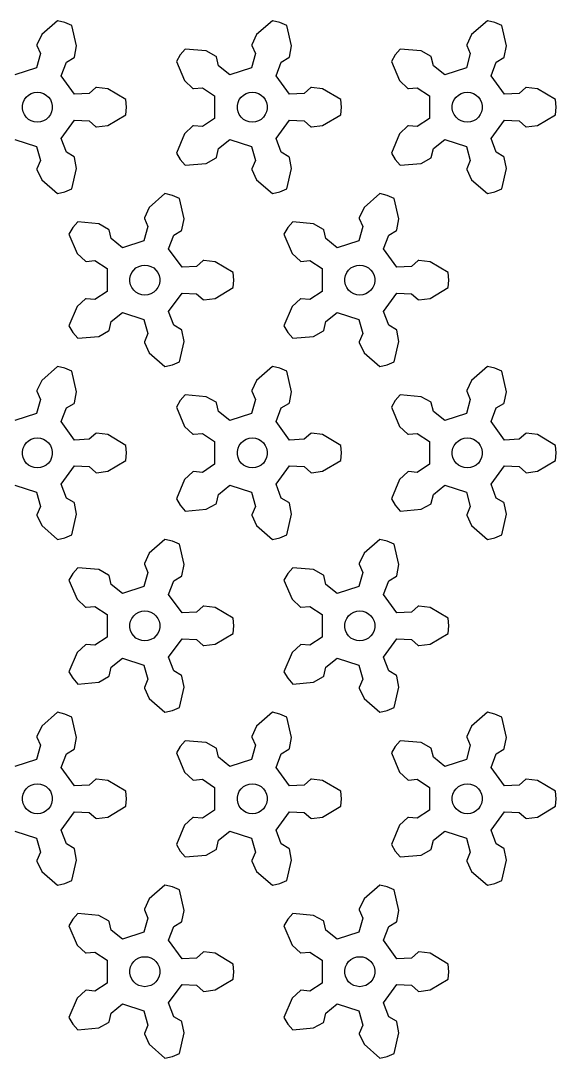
# Model space of a CAD drawing. Extents: x 0 to 210, y 0 to 225.
# Drawn here: x 156.5 to 210.1, y 121.1 to 224.8 of the extents above; entities that cross this region are included whole.
import ezdxf

# ---------------------------------------------------------------- set-up
doc = ezdxf.new("R2010")
doc.units = 0

msp = doc.modelspace()

# ---------------------------------------------------------------- linework, layer by layer
for p, q in [((160.2, 224.78), (158.62, 223.4)), ((160.94, 224.61), (160.2, 224.78)), ((161.64, 224.32), (160.94, 224.61)), ((162.11, 222.27), (161.64, 224.32)), ((181.72, 224.78), (180.13, 223.4)), ((182.46, 224.61), (181.72, 224.78)), ((183.16, 224.32), (182.46, 224.61)), ((183.62, 222.27), (183.16, 224.32)), ((203.23, 224.78), (201.65, 223.4)), ((203.97, 224.61), (203.23, 224.78)), ((204.67, 224.32), (203.97, 224.61)), ((205.14, 222.27), (204.67, 224.32)), ((158.62, 223.4), (158.14, 222.37)), ((180.13, 223.4), (179.66, 222.37)), ((201.65, 223.4), (201.17, 222.37)), ((158.14, 222.37), (158.14, 222.31)), ((158.14, 222.31), (158.5, 221.49)), ((161.89, 221.15), (162.11, 222.27)), ((172.99, 221.95), (172.49, 221.38)), ((175.09, 221.76), (172.99, 221.95)), ((179.66, 222.37), (179.66, 222.31)), ((179.66, 222.31), (180.01, 221.49)), ((183.41, 221.15), (183.62, 222.27)), ((194.5, 221.95), (194.01, 221.38)), ((196.6, 221.76), (194.5, 221.95)), ((201.17, 222.37), (201.17, 222.31)), ((201.17, 222.31), (201.52, 221.49)), ((204.92, 221.15), (205.14, 222.27)), ((158.5, 221.49), (158.11, 220.07)), ((161.09, 220.64), (161.86, 221.1)), ((161.86, 221.1), (161.89, 221.15)), ((172.49, 221.38), (172.1, 220.72)), ((176.08, 221.21), (175.09, 221.76)), ((176.11, 221.16), (176.08, 221.21)), ((176.31, 220.28), (176.11, 221.16)), ((180.01, 221.49), (179.62, 220.07)), ((182.6, 220.64), (183.37, 221.1)), ((183.37, 221.1), (183.41, 221.15)), ((194.01, 221.38), (193.62, 220.72)), ((197.59, 221.21), (196.6, 221.76)), ((197.62, 221.16), (197.59, 221.21)), ((197.83, 220.28), (197.62, 221.16)), ((201.52, 221.49), (201.13, 220.07)), ((204.11, 220.64), (204.88, 221.1)), ((204.88, 221.1), (204.92, 221.15)), ((158.11, 220.07), (155.94, 219.37)), ((160.57, 219.27), (161.09, 220.64)), ((172.1, 220.72), (172.93, 218.79)), ((177.45, 219.37), (176.31, 220.28)), ((179.62, 220.07), (177.45, 219.37)), ((182.08, 219.27), (182.6, 220.64)), ((193.62, 220.72), (194.44, 218.79)), ((198.97, 219.37), (197.83, 220.28)), ((201.13, 220.07), (198.97, 219.37)), ((203.6, 219.27), (204.11, 220.64)), ((161.91, 217.43), (160.57, 219.27)), ((172.93, 218.79), (173.76, 218.02)), ((183.42, 217.43), (182.08, 219.27)), ((194.44, 218.79), (195.27, 218.02)), ((204.93, 217.43), (203.6, 219.27)), ((164.05, 218.09), (163.37, 217.5)), ((164.11, 218.11), (164.05, 218.09)), ((165.23, 217.97), (164.11, 218.11)), ((167.03, 216.89), (165.23, 217.97)), ((173.76, 218.02), (173.82, 218)), ((173.82, 218), (174.71, 218.08)), ((174.71, 218.08), (175.93, 217.28)), ((185.56, 218.09), (184.88, 217.5)), ((185.62, 218.11), (185.56, 218.09)), ((186.74, 217.97), (185.62, 218.11)), ((188.55, 216.89), (186.74, 217.97)), ((195.27, 218.02), (195.33, 218)), ((195.33, 218), (196.22, 218.08)), ((196.22, 218.08), (197.45, 217.28)), ((207.07, 218.09), (206.4, 217.5)), ((207.13, 218.11), (207.07, 218.09)), ((208.26, 217.97), (207.13, 218.11)), ((210.06, 216.89), (208.26, 217.97)), ((156.76, 216.6), (156.89, 216.89)), ((156.89, 216.89), (157.08, 217.14)), ((157.08, 217.14), (157.31, 217.35)), ((157.31, 217.35), (157.58, 217.51)), ((157.58, 217.51), (157.88, 217.6)), ((157.88, 217.6), (158.19, 217.64)), ((158.19, 217.64), (158.5, 217.6)), ((158.5, 217.6), (158.8, 217.51)), ((158.8, 217.51), (159.07, 217.35)), ((159.07, 217.35), (159.3, 217.14)), ((159.3, 217.14), (159.49, 216.89)), ((159.49, 216.89), (159.62, 216.6)), ((163.37, 217.5), (161.91, 217.43)), ((167.1, 216.14), (167.03, 216.89)), ((175.93, 217.28), (175.93, 215)), ((178.28, 216.6), (178.4, 216.89)), ((178.4, 216.89), (178.59, 217.14)), ((178.59, 217.14), (178.82, 217.35)), ((178.82, 217.35), (179.09, 217.51)), ((179.09, 217.51), (179.39, 217.6)), ((179.39, 217.6), (179.7, 217.64)), ((179.7, 217.64), (180.01, 217.6)), ((180.01, 217.6), (180.31, 217.51)), ((180.31, 217.51), (180.58, 217.35)), ((180.58, 217.35), (180.82, 217.14)), ((180.82, 217.14), (181, 216.89)), ((181, 216.89), (181.13, 216.6)), ((184.88, 217.5), (183.42, 217.43)), ((188.62, 216.14), (188.55, 216.89)), ((197.45, 217.28), (197.45, 215)), ((199.79, 216.6), (199.92, 216.89)), ((199.92, 216.89), (200.1, 217.14)), ((200.1, 217.14), (200.33, 217.35)), ((200.33, 217.35), (200.61, 217.51)), ((200.61, 217.51), (200.9, 217.6)), ((200.9, 217.6), (201.22, 217.64)), ((201.22, 217.64), (201.53, 217.6)), ((201.53, 217.6), (201.83, 217.51)), ((201.83, 217.51), (202.1, 217.35)), ((202.1, 217.35), (202.33, 217.14)), ((202.33, 217.14), (202.51, 216.89)), ((202.51, 216.89), (202.64, 216.6)), ((206.4, 217.5), (204.93, 217.43)), ((210.13, 216.14), (210.06, 216.89)), ((156.7, 216.29), (156.76, 216.6)), ((156.7, 215.98), (156.7, 216.29)), ((156.76, 215.67), (156.7, 215.98)), ((156.89, 215.39), (156.76, 215.67)), ((159.62, 215.67), (159.49, 215.39)), ((159.62, 216.6), (159.68, 216.29)), ((159.68, 215.98), (159.62, 215.67)), ((159.68, 216.29), (159.68, 215.98)), ((167.03, 215.38), (167.1, 216.14)), ((178.21, 216.29), (178.28, 216.6)), ((178.21, 215.98), (178.21, 216.29)), ((178.28, 215.67), (178.21, 215.98)), ((178.4, 215.39), (178.28, 215.67)), ((181.13, 215.67), (181, 215.39)), ((181.13, 216.6), (181.19, 216.29)), ((181.19, 215.98), (181.13, 215.67)), ((181.19, 216.29), (181.19, 215.98)), ((188.55, 215.38), (188.62, 216.14)), ((199.72, 216.29), (199.79, 216.6)), ((199.72, 215.98), (199.72, 216.29)), ((199.79, 215.67), (199.72, 215.98)), ((199.92, 215.39), (199.79, 215.67)), ((202.64, 215.67), (202.51, 215.39)), ((202.64, 216.6), (202.71, 216.29)), ((202.71, 215.98), (202.64, 215.67)), ((202.71, 216.29), (202.71, 215.98)), ((210.06, 215.38), (210.13, 216.14)), ((157.08, 215.13), (156.89, 215.39)), ((157.31, 214.92), (157.08, 215.13)), ((157.58, 214.77), (157.31, 214.92)), ((157.88, 214.67), (157.58, 214.77)), ((158.19, 214.64), (157.88, 214.67)), ((158.5, 214.67), (158.19, 214.64)), ((158.8, 214.77), (158.5, 214.67)), ((159.07, 214.92), (158.8, 214.77)), ((159.3, 215.13), (159.07, 214.92)), ((159.49, 215.39), (159.3, 215.13)), ((160.57, 213), (161.91, 214.84)), ((161.91, 214.84), (163.37, 214.78)), ((163.37, 214.78), (164.05, 214.18)), ((165.23, 214.3), (167.03, 215.38)), ((175.93, 215), (174.71, 214.19)), ((178.59, 215.13), (178.4, 215.39)), ((178.82, 214.92), (178.59, 215.13)), ((179.09, 214.77), (178.82, 214.92)), ((179.39, 214.67), (179.09, 214.77)), ((179.7, 214.64), (179.39, 214.67)), ((180.01, 214.67), (179.7, 214.64)), ((180.31, 214.77), (180.01, 214.67)), ((180.58, 214.92), (180.31, 214.77)), ((180.82, 215.13), (180.58, 214.92)), ((181, 215.39), (180.82, 215.13)), ((182.08, 213), (183.42, 214.84)), ((183.42, 214.84), (184.88, 214.78)), ((184.88, 214.78), (185.56, 214.18)), ((186.74, 214.3), (188.55, 215.38)), ((197.45, 215), (196.22, 214.19)), ((200.1, 215.13), (199.92, 215.39)), ((200.33, 214.92), (200.1, 215.13)), ((200.61, 214.77), (200.33, 214.92)), ((200.9, 214.67), (200.61, 214.77)), ((201.22, 214.64), (200.9, 214.67)), ((201.53, 214.67), (201.22, 214.64)), ((201.83, 214.77), (201.53, 214.67)), ((202.1, 214.92), (201.83, 214.77)), ((202.33, 215.13), (202.1, 214.92)), ((202.51, 215.39), (202.33, 215.13)), ((203.6, 213), (204.93, 214.84)), ((204.93, 214.84), (206.4, 214.78)), ((206.4, 214.78), (207.07, 214.18)), ((208.26, 214.3), (210.06, 215.38)), ((164.05, 214.18), (164.11, 214.17)), ((164.11, 214.17), (165.23, 214.3)), ((173.76, 214.26), (172.93, 213.48)), ((173.82, 214.27), (173.76, 214.26)), ((174.71, 214.19), (173.82, 214.27)), ((185.56, 214.18), (185.62, 214.17)), ((185.62, 214.17), (186.74, 214.3)), ((195.27, 214.26), (194.44, 213.48)), ((195.33, 214.27), (195.27, 214.26)), ((196.22, 214.19), (195.33, 214.27)), ((207.07, 214.18), (207.13, 214.17)), ((207.13, 214.17), (208.26, 214.3)), ((155.94, 212.9), (158.11, 212.2)), ((161.09, 211.63), (160.57, 213)), ((172.93, 213.48), (172.1, 211.55)), ((176.31, 211.99), (177.45, 212.9)), ((177.45, 212.9), (179.62, 212.2)), ((182.6, 211.63), (182.08, 213)), ((194.44, 213.48), (193.62, 211.55)), ((197.83, 211.99), (198.97, 212.9)), ((198.97, 212.9), (201.13, 212.2)), ((204.11, 211.63), (203.6, 213)), ((158.11, 212.2), (158.5, 210.79)), ((161.86, 211.17), (161.09, 211.63)), ((172.1, 211.55), (172.49, 210.9)), ((176.11, 211.11), (176.31, 211.99)), ((179.62, 212.2), (180.01, 210.79)), ((183.37, 211.17), (182.6, 211.63)), ((193.62, 211.55), (194.01, 210.9)), ((197.62, 211.11), (197.83, 211.99)), ((201.13, 212.2), (201.52, 210.79)), ((204.88, 211.17), (204.11, 211.63)), ((158.5, 210.79), (158.14, 209.96)), ((161.89, 211.12), (161.86, 211.17)), ((162.11, 210.01), (161.89, 211.12)), ((172.49, 210.9), (172.99, 210.33)), ((172.99, 210.33), (175.09, 210.51)), ((175.09, 210.51), (176.08, 211.07)), ((176.08, 211.07), (176.11, 211.11)), ((180.01, 210.79), (179.66, 209.96)), ((183.41, 211.12), (183.37, 211.17)), ((183.62, 210.01), (183.41, 211.12)), ((194.01, 210.9), (194.5, 210.33)), ((194.5, 210.33), (196.6, 210.51)), ((196.6, 210.51), (197.59, 211.07)), ((197.59, 211.07), (197.62, 211.11)), ((201.52, 210.79), (201.17, 209.96)), ((204.92, 211.12), (204.88, 211.17)), ((205.14, 210.01), (204.92, 211.12)), ((158.14, 209.96), (158.14, 209.9)), ((158.14, 209.9), (158.62, 208.87)), ((161.64, 207.96), (162.11, 210.01)), ((179.66, 209.96), (179.66, 209.9)), ((179.66, 209.9), (180.13, 208.87)), ((183.16, 207.96), (183.62, 210.01)), ((201.17, 209.96), (201.17, 209.9)), ((201.17, 209.9), (201.65, 208.87)), ((204.67, 207.96), (205.14, 210.01)), ((158.62, 208.87), (160.2, 207.49)), ((180.13, 208.87), (181.72, 207.49)), ((201.65, 208.87), (203.23, 207.49)), ((160.2, 207.49), (160.94, 207.66)), ((160.94, 207.66), (161.64, 207.96)), ((170.96, 207.49), (169.38, 206.11)), ((171.7, 207.32), (170.96, 207.49)), ((172.4, 207.02), (171.7, 207.32)), ((181.72, 207.49), (182.46, 207.66)), ((182.46, 207.66), (183.16, 207.96)), ((192.47, 207.49), (190.89, 206.11)), ((193.21, 207.32), (192.47, 207.49)), ((193.91, 207.02), (193.21, 207.32)), ((203.23, 207.49), (203.97, 207.66)), ((203.97, 207.66), (204.67, 207.96)), ((172.87, 204.98), (172.4, 207.02)), ((194.38, 204.98), (193.91, 207.02)), ((169.38, 206.11), (168.9, 205.08)), ((190.89, 206.11), (190.41, 205.08)), ((162.24, 204.66), (161.74, 204.09)), ((164.33, 204.47), (162.24, 204.66)), ((165.32, 203.92), (164.33, 204.47)), ((168.9, 205.08), (168.9, 205.02)), ((168.9, 205.02), (169.25, 204.19)), ((172.65, 203.86), (172.87, 204.98)), ((183.75, 204.66), (183.25, 204.09)), ((185.84, 204.47), (183.75, 204.66)), ((186.83, 203.92), (185.84, 204.47)), ((190.41, 205.08), (190.41, 205.02)), ((190.41, 205.02), (190.76, 204.19)), ((194.16, 203.86), (194.38, 204.98)), ((161.74, 204.09), (161.35, 203.43)), ((161.35, 203.43), (162.17, 201.5)), ((165.36, 203.87), (165.32, 203.92)), ((165.56, 202.99), (165.36, 203.87)), ((169.25, 204.19), (168.86, 202.78)), ((171.33, 201.98), (171.84, 203.35)), ((171.84, 203.35), (172.61, 203.81)), ((172.61, 203.81), (172.65, 203.86)), ((183.25, 204.09), (182.86, 203.43)), ((182.86, 203.43), (183.68, 201.5)), ((186.87, 203.87), (186.83, 203.92)), ((187.07, 202.99), (186.87, 203.87)), ((190.76, 204.19), (190.38, 202.78)), ((192.84, 201.98), (193.36, 203.35)), ((193.36, 203.35), (194.13, 203.81)), ((194.13, 203.81), (194.16, 203.86)), ((166.7, 202.08), (165.56, 202.99)), ((168.86, 202.78), (166.7, 202.08)), ((188.21, 202.08), (187.07, 202.99)), ((190.38, 202.78), (188.21, 202.08)), ((162.17, 201.5), (163, 200.73)), ((172.67, 200.14), (171.33, 201.98)), ((183.68, 201.5), (184.51, 200.73)), ((194.18, 200.14), (192.84, 201.98)), ((163, 200.73), (163.06, 200.71)), ((163.06, 200.71), (163.95, 200.79)), ((163.95, 200.79), (165.18, 199.99)), ((168.06, 200.06), (168.34, 200.22)), ((168.34, 200.22), (168.63, 200.31)), ((168.63, 200.31), (168.95, 200.35)), ((168.95, 200.35), (169.26, 200.31)), ((169.26, 200.31), (169.56, 200.22)), ((169.56, 200.22), (169.83, 200.06)), ((174.13, 200.21), (172.67, 200.14)), ((174.8, 200.8), (174.13, 200.21)), ((174.86, 200.82), (174.8, 200.8)), ((175.99, 200.68), (174.86, 200.82)), ((177.79, 199.6), (175.99, 200.68)), ((184.51, 200.73), (184.57, 200.71)), ((184.57, 200.71), (185.47, 200.79)), ((185.47, 200.79), (186.69, 199.99)), ((189.58, 200.06), (189.85, 200.22)), ((189.85, 200.22), (190.15, 200.31)), ((190.15, 200.31), (190.46, 200.35)), ((190.46, 200.35), (190.77, 200.31)), ((190.77, 200.31), (191.07, 200.22)), ((191.07, 200.22), (191.34, 200.06)), ((195.64, 200.21), (194.18, 200.14)), ((196.32, 200.8), (195.64, 200.21)), ((196.37, 200.82), (196.32, 200.8)), ((197.5, 200.68), (196.37, 200.82)), ((199.3, 199.6), (197.5, 200.68)), ((165.18, 199.99), (165.18, 197.71)), ((167.45, 199), (167.52, 199.31)), ((167.52, 199.31), (167.65, 199.6)), ((167.65, 199.6), (167.83, 199.85)), ((167.83, 199.85), (168.06, 200.06)), ((169.83, 200.06), (170.06, 199.85)), ((170.06, 199.85), (170.25, 199.6)), ((170.25, 199.6), (170.37, 199.31)), ((170.37, 199.31), (170.44, 199)), ((177.86, 198.85), (177.79, 199.6)), ((186.69, 199.99), (186.69, 197.71)), ((188.97, 199), (189.03, 199.31)), ((189.03, 199.31), (189.16, 199.6)), ((189.16, 199.6), (189.34, 199.85)), ((189.34, 199.85), (189.58, 200.06)), ((191.34, 200.06), (191.57, 199.85)), ((191.57, 199.85), (191.76, 199.6)), ((191.76, 199.6), (191.89, 199.31)), ((191.89, 199.31), (191.95, 199)), ((199.37, 198.85), (199.3, 199.6)), ((167.45, 198.69), (167.45, 199)), ((167.52, 198.38), (167.45, 198.69)), ((167.65, 198.1), (167.52, 198.38)), ((167.83, 197.84), (167.65, 198.1)), ((170.25, 198.1), (170.06, 197.84)), ((170.37, 198.38), (170.25, 198.1)), ((170.44, 198.69), (170.37, 198.38)), ((170.44, 199), (170.44, 198.69)), ((175.99, 197.01), (177.79, 198.09)), ((177.79, 198.09), (177.86, 198.85)), ((188.97, 198.69), (188.97, 199)), ((189.03, 198.38), (188.97, 198.69)), ((189.16, 198.1), (189.03, 198.38)), ((189.34, 197.84), (189.16, 198.1)), ((191.76, 198.1), (191.57, 197.84)), ((191.89, 198.38), (191.76, 198.1)), ((191.95, 198.69), (191.89, 198.38)), ((191.95, 199), (191.95, 198.69)), ((197.5, 197.01), (199.3, 198.09)), ((199.3, 198.09), (199.37, 198.85)), ((163, 196.96), (162.17, 196.19)), ((163.06, 196.98), (163, 196.96)), ((163.95, 196.9), (163.06, 196.98)), ((165.18, 197.71), (163.95, 196.9)), ((168.06, 197.63), (167.83, 197.84)), ((168.34, 197.48), (168.06, 197.63)), ((168.63, 197.38), (168.34, 197.48)), ((168.95, 197.35), (168.63, 197.38)), ((169.26, 197.38), (168.95, 197.35)), ((169.56, 197.48), (169.26, 197.38)), ((169.83, 197.63), (169.56, 197.48)), ((170.06, 197.84), (169.83, 197.63)), ((171.33, 195.71), (172.67, 197.55)), ((172.67, 197.55), (174.13, 197.48)), ((174.13, 197.48), (174.8, 196.89)), ((174.86, 196.88), (175.99, 197.01)), ((184.51, 196.96), (183.68, 196.19)), ((184.57, 196.98), (184.51, 196.96)), ((185.47, 196.9), (184.57, 196.98)), ((186.69, 197.71), (185.47, 196.9)), ((189.58, 197.63), (189.34, 197.84)), ((189.85, 197.48), (189.58, 197.63)), ((190.15, 197.38), (189.85, 197.48)), ((190.46, 197.35), (190.15, 197.38)), ((190.77, 197.38), (190.46, 197.35)), ((191.07, 197.48), (190.77, 197.38)), ((191.34, 197.63), (191.07, 197.48)), ((191.57, 197.84), (191.34, 197.63)), ((192.84, 195.71), (194.18, 197.55)), ((194.18, 197.55), (195.64, 197.48)), ((195.64, 197.48), (196.32, 196.89)), ((196.37, 196.88), (197.5, 197.01)), ((162.17, 196.19), (161.35, 194.26)), ((174.8, 196.89), (174.86, 196.88)), ((183.68, 196.19), (182.86, 194.26)), ((196.32, 196.89), (196.37, 196.88)), ((165.56, 194.7), (166.7, 195.61)), ((166.7, 195.61), (168.86, 194.91)), ((168.86, 194.91), (169.25, 193.5)), ((171.84, 194.34), (171.33, 195.71)), ((187.07, 194.7), (188.21, 195.61)), ((188.21, 195.61), (190.38, 194.91)), ((190.38, 194.91), (190.76, 193.5)), ((193.36, 194.34), (192.84, 195.71)), ((161.35, 194.26), (161.74, 193.61)), ((165.36, 193.82), (165.56, 194.7)), ((172.61, 193.88), (171.84, 194.34)), ((172.65, 193.83), (172.61, 193.88)), ((182.86, 194.26), (183.25, 193.61)), ((186.87, 193.82), (187.07, 194.7)), ((194.13, 193.88), (193.36, 194.34)), ((194.16, 193.83), (194.13, 193.88)), ((161.74, 193.61), (162.24, 193.04)), ((162.24, 193.04), (164.33, 193.22)), ((164.33, 193.22), (165.32, 193.77)), ((165.32, 193.77), (165.36, 193.82)), ((169.25, 193.5), (168.9, 192.67)), ((172.87, 192.72), (172.65, 193.83)), ((183.25, 193.61), (183.75, 193.04)), ((183.75, 193.04), (185.84, 193.22)), ((185.84, 193.22), (186.83, 193.77)), ((186.83, 193.77), (186.87, 193.82)), ((190.76, 193.5), (190.41, 192.67)), ((194.38, 192.72), (194.16, 193.83)), ((168.9, 192.67), (168.9, 192.61)), ((168.9, 192.61), (169.38, 191.58)), ((172.4, 190.67), (172.87, 192.72)), ((190.41, 192.67), (190.41, 192.61)), ((190.41, 192.61), (190.89, 191.58)), ((193.91, 190.67), (194.38, 192.72)), ((169.38, 191.58), (170.96, 190.2)), ((190.89, 191.58), (192.47, 190.2)), ((160.2, 190.2), (158.62, 188.82)), ((160.94, 190.03), (160.2, 190.2)), ((161.64, 189.73), (160.94, 190.03)), ((162.11, 187.68), (161.64, 189.73)), ((170.96, 190.2), (171.7, 190.37)), ((171.7, 190.37), (172.4, 190.67)), ((181.72, 190.2), (180.13, 188.82)), ((182.46, 190.03), (181.72, 190.2)), ((183.16, 189.73), (182.46, 190.03)), ((183.62, 187.68), (183.16, 189.73)), ((192.47, 190.2), (193.21, 190.37)), ((193.21, 190.37), (193.91, 190.67)), ((203.23, 190.2), (201.65, 188.82)), ((203.97, 190.03), (203.23, 190.2)), ((204.67, 189.73), (203.97, 190.03)), ((205.14, 187.68), (204.67, 189.73)), ((158.62, 188.82), (158.14, 187.79)), ((180.13, 188.82), (179.66, 187.79)), ((201.65, 188.82), (201.17, 187.79)), ((158.14, 187.79), (158.14, 187.73)), ((158.14, 187.73), (158.5, 186.9)), ((161.89, 186.57), (162.11, 187.68)), ((179.66, 187.79), (179.66, 187.73)), ((179.66, 187.73), (180.01, 186.9)), ((183.41, 186.57), (183.62, 187.68)), ((201.17, 187.79), (201.17, 187.73)), ((201.17, 187.73), (201.52, 186.9)), ((204.92, 186.57), (205.14, 187.68)), ((158.5, 186.9), (158.11, 185.49)), ((172.49, 186.79), (172.1, 186.14)), ((172.99, 187.37), (172.49, 186.79)), ((175.09, 187.18), (172.99, 187.37)), ((176.08, 186.63), (175.09, 187.18)), ((176.11, 186.58), (176.08, 186.63)), ((180.01, 186.9), (179.62, 185.49)), ((194.01, 186.79), (193.62, 186.14)), ((194.5, 187.37), (194.01, 186.79)), ((196.6, 187.18), (194.5, 187.37)), ((197.59, 186.63), (196.6, 187.18)), ((197.62, 186.58), (197.59, 186.63)), ((201.52, 186.9), (201.13, 185.49)), ((160.57, 184.69), (161.09, 186.06)), ((161.09, 186.06), (161.86, 186.52)), ((161.86, 186.52), (161.89, 186.57)), ((172.1, 186.14), (172.93, 184.21)), ((176.31, 185.7), (176.11, 186.58)), ((177.45, 184.79), (176.31, 185.7)), ((182.08, 184.69), (182.6, 186.06)), ((182.6, 186.06), (183.37, 186.52)), ((183.37, 186.52), (183.41, 186.57)), ((193.62, 186.14), (194.44, 184.21)), ((197.83, 185.7), (197.62, 186.58)), ((198.97, 184.79), (197.83, 185.7)), ((203.6, 184.69), (204.11, 186.06)), ((204.11, 186.06), (204.88, 186.52)), ((204.88, 186.52), (204.92, 186.57)), ((158.11, 185.49), (155.94, 184.79)), ((161.91, 182.85), (160.57, 184.69)), ((179.62, 185.49), (177.45, 184.79)), ((183.42, 182.85), (182.08, 184.69)), ((201.13, 185.49), (198.97, 184.79)), ((204.93, 182.85), (203.6, 184.69)), ((164.05, 183.51), (163.37, 182.92)), ((164.11, 183.53), (164.05, 183.51)), ((165.23, 183.39), (164.11, 183.53)), ((172.93, 184.21), (173.76, 183.44)), ((173.82, 183.42), (174.71, 183.5)), ((174.71, 183.5), (175.93, 182.69)), ((185.56, 183.51), (184.88, 182.92)), ((185.62, 183.53), (185.56, 183.51)), ((186.74, 183.39), (185.62, 183.53)), ((194.44, 184.21), (195.27, 183.44)), ((195.33, 183.42), (196.22, 183.5)), ((196.22, 183.5), (197.45, 182.69)), ((207.07, 183.51), (206.4, 182.92)), ((207.13, 183.53), (207.07, 183.51)), ((208.26, 183.39), (207.13, 183.53)), ((156.89, 182.31), (157.08, 182.56)), ((157.08, 182.56), (157.31, 182.77)), ((157.31, 182.77), (157.58, 182.93)), ((157.58, 182.93), (157.88, 183.02)), ((157.88, 183.02), (158.19, 183.06)), ((158.19, 183.06), (158.5, 183.02)), ((158.5, 183.02), (158.8, 182.93)), ((158.8, 182.93), (159.07, 182.77)), ((159.07, 182.77), (159.3, 182.56)), ((159.3, 182.56), (159.49, 182.31)), ((163.37, 182.92), (161.91, 182.85)), ((167.03, 182.31), (165.23, 183.39)), ((173.76, 183.44), (173.82, 183.42)), ((175.93, 182.69), (175.93, 180.42)), ((178.4, 182.31), (178.59, 182.56)), ((178.59, 182.56), (178.82, 182.77)), ((178.82, 182.77), (179.09, 182.93)), ((179.09, 182.93), (179.39, 183.02)), ((179.39, 183.02), (179.7, 183.06)), ((179.7, 183.06), (180.01, 183.02)), ((180.01, 183.02), (180.31, 182.93)), ((180.31, 182.93), (180.58, 182.77)), ((180.58, 182.77), (180.82, 182.56)), ((180.82, 182.56), (181, 182.31)), ((184.88, 182.92), (183.42, 182.85)), ((188.55, 182.31), (186.74, 183.39)), ((195.27, 183.44), (195.33, 183.42)), ((197.45, 182.69), (197.45, 180.42)), ((199.92, 182.31), (200.1, 182.56)), ((200.1, 182.56), (200.33, 182.77)), ((200.33, 182.77), (200.61, 182.93)), ((200.61, 182.93), (200.9, 183.02)), ((200.9, 183.02), (201.22, 183.06)), ((201.22, 183.06), (201.53, 183.02)), ((201.53, 183.02), (201.83, 182.93)), ((201.83, 182.93), (202.1, 182.77)), ((202.1, 182.77), (202.33, 182.56)), ((202.33, 182.56), (202.51, 182.31)), ((206.4, 182.92), (204.93, 182.85)), ((210.06, 182.31), (208.26, 183.39)), ((156.7, 181.71), (156.76, 182.02)), ((156.7, 181.4), (156.7, 181.71)), ((156.76, 182.02), (156.89, 182.31)), ((159.49, 182.31), (159.62, 182.02)), ((159.62, 182.02), (159.68, 181.71)), ((159.68, 181.71), (159.68, 181.4)), ((167.1, 181.56), (167.03, 182.31)), ((167.03, 180.8), (167.1, 181.56)), ((178.21, 181.71), (178.28, 182.02)), ((178.21, 181.4), (178.21, 181.71)), ((178.28, 182.02), (178.4, 182.31)), ((181, 182.31), (181.13, 182.02)), ((181.13, 182.02), (181.19, 181.71)), ((181.19, 181.71), (181.19, 181.4)), ((188.62, 181.56), (188.55, 182.31)), ((188.55, 180.8), (188.62, 181.56)), ((199.72, 181.71), (199.79, 182.02)), ((199.72, 181.4), (199.72, 181.71)), ((199.79, 182.02), (199.92, 182.31)), ((202.51, 182.31), (202.64, 182.02)), ((202.64, 182.02), (202.71, 181.71)), ((202.71, 181.71), (202.71, 181.4)), ((210.13, 181.56), (210.06, 182.31)), ((210.06, 180.8), (210.13, 181.56)), ((156.76, 181.09), (156.7, 181.4)), ((156.89, 180.81), (156.76, 181.09)), ((157.08, 180.55), (156.89, 180.81)), ((157.31, 180.34), (157.08, 180.55)), ((159.3, 180.55), (159.07, 180.34)), ((159.49, 180.81), (159.3, 180.55)), ((159.62, 181.09), (159.49, 180.81)), ((159.68, 181.4), (159.62, 181.09)), ((165.23, 179.72), (167.03, 180.8)), ((175.93, 180.42), (174.71, 179.61)), ((178.28, 181.09), (178.21, 181.4)), ((178.4, 180.81), (178.28, 181.09)), ((178.59, 180.55), (178.4, 180.81)), ((178.82, 180.34), (178.59, 180.55)), ((180.82, 180.55), (180.58, 180.34)), ((181, 180.81), (180.82, 180.55)), ((181.13, 181.09), (181, 180.81)), ((181.19, 181.4), (181.13, 181.09)), ((186.74, 179.72), (188.55, 180.8)), ((197.45, 180.42), (196.22, 179.61)), ((199.79, 181.09), (199.72, 181.4)), ((199.92, 180.81), (199.79, 181.09)), ((200.1, 180.55), (199.92, 180.81)), ((200.33, 180.34), (200.1, 180.55)), ((202.33, 180.55), (202.1, 180.34)), ((202.51, 180.81), (202.33, 180.55)), ((202.64, 181.09), (202.51, 180.81)), ((202.71, 181.4), (202.64, 181.09)), ((208.26, 179.72), (210.06, 180.8)), ((157.58, 180.19), (157.31, 180.34)), ((157.88, 180.09), (157.58, 180.19)), ((158.19, 180.06), (157.88, 180.09)), ((158.5, 180.09), (158.19, 180.06)), ((158.8, 180.19), (158.5, 180.09)), ((159.07, 180.34), (158.8, 180.19)), ((160.57, 178.42), (161.91, 180.26)), ((161.91, 180.26), (163.37, 180.19)), ((163.37, 180.19), (164.05, 179.6)), ((164.05, 179.6), (164.11, 179.58)), ((164.11, 179.58), (165.23, 179.72)), ((173.76, 179.67), (172.93, 178.9)), ((173.82, 179.69), (173.76, 179.67)), ((174.71, 179.61), (173.82, 179.69)), ((179.09, 180.19), (178.82, 180.34)), ((179.39, 180.09), (179.09, 180.19)), ((179.7, 180.06), (179.39, 180.09)), ((180.01, 180.09), (179.7, 180.06)), ((180.31, 180.19), (180.01, 180.09)), ((180.58, 180.34), (180.31, 180.19)), ((182.08, 178.42), (183.42, 180.26)), ((183.42, 180.26), (184.88, 180.19)), ((184.88, 180.19), (185.56, 179.6)), ((185.56, 179.6), (185.62, 179.58)), ((185.62, 179.58), (186.74, 179.72)), ((195.27, 179.67), (194.44, 178.9)), ((195.33, 179.69), (195.27, 179.67)), ((196.22, 179.61), (195.33, 179.69)), ((200.61, 180.19), (200.33, 180.34)), ((200.9, 180.09), (200.61, 180.19)), ((201.22, 180.06), (200.9, 180.09)), ((201.53, 180.09), (201.22, 180.06)), ((201.83, 180.19), (201.53, 180.09)), ((202.1, 180.34), (201.83, 180.19)), ((203.6, 178.42), (204.93, 180.26)), ((204.93, 180.26), (206.4, 180.19)), ((206.4, 180.19), (207.07, 179.6)), ((207.07, 179.6), (207.13, 179.58)), ((207.13, 179.58), (208.26, 179.72)), ((155.94, 178.32), (158.11, 177.62)), ((161.09, 177.05), (160.57, 178.42)), ((172.93, 178.9), (172.1, 176.97)), ((176.31, 177.41), (177.45, 178.32)), ((177.45, 178.32), (179.62, 177.62)), ((182.6, 177.05), (182.08, 178.42)), ((194.44, 178.9), (193.62, 176.97)), ((197.83, 177.41), (198.97, 178.32)), ((198.97, 178.32), (201.13, 177.62)), ((204.11, 177.05), (203.6, 178.42)), ((158.11, 177.62), (158.5, 176.21)), ((176.11, 176.53), (176.31, 177.41)), ((179.62, 177.62), (180.01, 176.21)), ((197.62, 176.53), (197.83, 177.41)), ((201.13, 177.62), (201.52, 176.21)), ((161.86, 176.59), (161.09, 177.05)), ((161.89, 176.54), (161.86, 176.59)), ((162.11, 175.43), (161.89, 176.54)), ((172.1, 176.97), (172.49, 176.32)), ((172.49, 176.32), (172.99, 175.74)), ((175.09, 175.93), (176.08, 176.48)), ((176.08, 176.48), (176.11, 176.53)), ((183.37, 176.59), (182.6, 177.05)), ((183.41, 176.54), (183.37, 176.59)), ((183.62, 175.43), (183.41, 176.54)), ((193.62, 176.97), (194.01, 176.32)), ((194.01, 176.32), (194.5, 175.74)), ((196.6, 175.93), (197.59, 176.48)), ((197.59, 176.48), (197.62, 176.53)), ((204.88, 176.59), (204.11, 177.05)), ((204.92, 176.54), (204.88, 176.59)), ((205.14, 175.43), (204.92, 176.54)), ((158.5, 176.21), (158.14, 175.38)), ((158.14, 175.38), (158.14, 175.32)), ((158.14, 175.32), (158.62, 174.29)), ((161.64, 173.38), (162.11, 175.43)), ((172.99, 175.74), (175.09, 175.93)), ((180.01, 176.21), (179.66, 175.38)), ((179.66, 175.38), (179.66, 175.32)), ((179.66, 175.32), (180.13, 174.29)), ((183.16, 173.38), (183.62, 175.43)), ((194.5, 175.74), (196.6, 175.93)), ((201.52, 176.21), (201.17, 175.38)), ((201.17, 175.38), (201.17, 175.32)), ((201.17, 175.32), (201.65, 174.29)), ((204.67, 173.38), (205.14, 175.43)), ((158.62, 174.29), (160.2, 172.91)), ((180.13, 174.29), (181.72, 172.91)), ((201.65, 174.29), (203.23, 172.91)), ((160.94, 173.08), (161.64, 173.38)), ((182.46, 173.08), (183.16, 173.38)), ((203.97, 173.08), (204.67, 173.38)), ((160.2, 172.91), (160.94, 173.08)), ((170.96, 172.91), (169.38, 171.53)), ((171.7, 172.74), (170.96, 172.91)), ((172.4, 172.44), (171.7, 172.74)), ((172.87, 170.39), (172.4, 172.44)), ((181.72, 172.91), (182.46, 173.08)), ((192.47, 172.91), (190.89, 171.53)), ((193.21, 172.74), (192.47, 172.91)), ((193.91, 172.44), (193.21, 172.74)), ((194.38, 170.39), (193.91, 172.44)), ((203.23, 172.91), (203.97, 173.08)), ((169.38, 171.53), (168.9, 170.5)), ((190.89, 171.53), (190.41, 170.5)), ((162.24, 170.08), (161.74, 169.5)), ((164.33, 169.89), (162.24, 170.08)), ((168.9, 170.5), (168.9, 170.44)), ((168.9, 170.44), (169.25, 169.61)), ((172.65, 169.28), (172.87, 170.39)), ((183.75, 170.08), (183.25, 169.5)), ((185.84, 169.89), (183.75, 170.08)), ((190.41, 170.5), (190.41, 170.44)), ((190.41, 170.44), (190.76, 169.61)), ((194.16, 169.28), (194.38, 170.39)), ((161.74, 169.5), (161.35, 168.85)), ((165.32, 169.34), (164.33, 169.89)), ((165.36, 169.29), (165.32, 169.34)), ((165.56, 168.41), (165.36, 169.29)), ((169.25, 169.61), (168.86, 168.2)), ((171.84, 168.77), (172.61, 169.23)), ((172.61, 169.23), (172.65, 169.28)), ((183.25, 169.5), (182.86, 168.85)), ((186.83, 169.34), (185.84, 169.89)), ((186.87, 169.29), (186.83, 169.34)), ((187.07, 168.41), (186.87, 169.29)), ((190.76, 169.61), (190.38, 168.2)), ((193.36, 168.77), (194.13, 169.23)), ((194.13, 169.23), (194.16, 169.28)), ((161.35, 168.85), (162.17, 166.92)), ((166.7, 167.5), (165.56, 168.41)), ((168.86, 168.2), (166.7, 167.5)), ((171.33, 167.4), (171.84, 168.77)), ((182.86, 168.85), (183.68, 166.92)), ((188.21, 167.5), (187.07, 168.41)), ((190.38, 168.2), (188.21, 167.5)), ((192.84, 167.4), (193.36, 168.77)), ((162.17, 166.92), (163, 166.15)), ((172.67, 165.56), (171.33, 167.4)), ((183.68, 166.92), (184.51, 166.15)), ((194.18, 165.56), (192.84, 167.4)), ((163, 166.15), (163.06, 166.13)), ((163.06, 166.13), (163.95, 166.21)), ((163.95, 166.21), (165.18, 165.4)), ((174.8, 166.22), (174.13, 165.63)), ((174.86, 166.24), (174.8, 166.22)), ((175.99, 166.1), (174.86, 166.24)), ((177.79, 165.02), (175.99, 166.1)), ((184.51, 166.15), (184.57, 166.13)), ((184.57, 166.13), (185.47, 166.21)), ((185.47, 166.21), (186.69, 165.4)), ((196.32, 166.22), (195.64, 165.63)), ((196.37, 166.24), (196.32, 166.22)), ((197.5, 166.1), (196.37, 166.24)), ((199.3, 165.02), (197.5, 166.1)), ((165.18, 165.4), (165.18, 163.13)), ((167.52, 164.73), (167.65, 165.01)), ((167.65, 165.01), (167.83, 165.27)), ((167.83, 165.27), (168.06, 165.48)), ((168.06, 165.48), (168.34, 165.63)), ((168.34, 165.63), (168.63, 165.73)), ((168.63, 165.73), (168.95, 165.76)), ((168.95, 165.76), (169.26, 165.73)), ((169.26, 165.73), (169.56, 165.63)), ((169.56, 165.63), (169.83, 165.48)), ((169.83, 165.48), (170.06, 165.27)), ((170.06, 165.27), (170.25, 165.01)), ((170.25, 165.01), (170.37, 164.73)), ((174.13, 165.63), (172.67, 165.56)), ((177.86, 164.26), (177.79, 165.02)), ((186.69, 165.4), (186.69, 163.13)), ((189.03, 164.73), (189.16, 165.01)), ((189.16, 165.01), (189.34, 165.27)), ((189.34, 165.27), (189.58, 165.48)), ((189.58, 165.48), (189.85, 165.63)), ((189.85, 165.63), (190.15, 165.73)), ((190.15, 165.73), (190.46, 165.76)), ((190.46, 165.76), (190.77, 165.73)), ((190.77, 165.73), (191.07, 165.63)), ((191.07, 165.63), (191.34, 165.48)), ((191.34, 165.48), (191.57, 165.27)), ((191.57, 165.27), (191.76, 165.01)), ((191.76, 165.01), (191.89, 164.73)), ((195.64, 165.63), (194.18, 165.56)), ((199.37, 164.26), (199.3, 165.02)), ((167.45, 164.42), (167.52, 164.73)), ((167.45, 164.11), (167.45, 164.42)), ((167.52, 163.8), (167.45, 164.11)), ((167.65, 163.51), (167.52, 163.8)), ((170.37, 163.8), (170.25, 163.51)), ((170.37, 164.73), (170.44, 164.42)), ((170.44, 164.11), (170.37, 163.8)), ((170.44, 164.42), (170.44, 164.11)), ((177.79, 163.51), (177.86, 164.26)), ((188.97, 164.42), (189.03, 164.73)), ((188.97, 164.11), (188.97, 164.42)), ((189.03, 163.8), (188.97, 164.11)), ((189.16, 163.51), (189.03, 163.8)), ((191.89, 163.8), (191.76, 163.51)), ((191.89, 164.73), (191.95, 164.42)), ((191.95, 164.11), (191.89, 163.8)), ((191.95, 164.42), (191.95, 164.11)), ((199.3, 163.51), (199.37, 164.26)), ((165.18, 163.13), (163.95, 162.32)), ((167.83, 163.26), (167.65, 163.51)), ((168.06, 163.05), (167.83, 163.26)), ((168.34, 162.89), (168.06, 163.05)), ((168.63, 162.8), (168.34, 162.89)), ((168.95, 162.76), (168.63, 162.8)), ((169.26, 162.8), (168.95, 162.76)), ((169.56, 162.89), (169.26, 162.8)), ((169.83, 163.05), (169.56, 162.89)), ((170.06, 163.26), (169.83, 163.05)), ((170.25, 163.51), (170.06, 163.26)), ((171.33, 161.13), (172.67, 162.97)), ((172.67, 162.97), (174.13, 162.9)), ((174.13, 162.9), (174.8, 162.31)), ((175.99, 162.43), (177.79, 163.51)), ((186.69, 163.13), (185.47, 162.32)), ((189.34, 163.26), (189.16, 163.51)), ((189.58, 163.05), (189.34, 163.26)), ((189.85, 162.89), (189.58, 163.05)), ((190.15, 162.8), (189.85, 162.89)), ((190.46, 162.76), (190.15, 162.8)), ((190.77, 162.8), (190.46, 162.76)), ((191.07, 162.89), (190.77, 162.8)), ((191.34, 163.05), (191.07, 162.89)), ((191.57, 163.26), (191.34, 163.05)), ((191.76, 163.51), (191.57, 163.26)), ((192.84, 161.13), (194.18, 162.97)), ((194.18, 162.97), (195.64, 162.9)), ((195.64, 162.9), (196.32, 162.31)), ((197.5, 162.43), (199.3, 163.51)), ((163, 162.38), (162.17, 161.61)), ((163.06, 162.4), (163, 162.38)), ((163.95, 162.32), (163.06, 162.4)), ((174.8, 162.31), (174.86, 162.29)), ((174.86, 162.29), (175.99, 162.43)), ((184.51, 162.38), (183.68, 161.61)), ((184.57, 162.4), (184.51, 162.38)), ((185.47, 162.32), (184.57, 162.4)), ((196.32, 162.31), (196.37, 162.29)), ((196.37, 162.29), (197.5, 162.43)), ((162.17, 161.61), (161.35, 159.68)), ((165.56, 160.12), (166.7, 161.03)), ((166.7, 161.03), (168.86, 160.33)), ((171.84, 159.76), (171.33, 161.13)), ((183.68, 161.61), (182.86, 159.68)), ((187.07, 160.12), (188.21, 161.03)), ((188.21, 161.03), (190.38, 160.33)), ((193.36, 159.76), (192.84, 161.13)), ((161.35, 159.68), (161.74, 159.03)), ((165.36, 159.24), (165.56, 160.12)), ((168.86, 160.33), (169.25, 158.92)), ((172.61, 159.3), (171.84, 159.76)), ((182.86, 159.68), (183.25, 159.03)), ((186.87, 159.24), (187.07, 160.12)), ((190.38, 160.33), (190.76, 158.92)), ((194.13, 159.3), (193.36, 159.76)), ((161.74, 159.03), (162.24, 158.45)), ((162.24, 158.45), (164.33, 158.64)), ((164.33, 158.64), (165.32, 159.19)), ((165.32, 159.19), (165.36, 159.24)), ((169.25, 158.92), (168.9, 158.09)), ((172.65, 159.25), (172.61, 159.3)), ((172.87, 158.14), (172.65, 159.25)), ((183.25, 159.03), (183.75, 158.45)), ((183.75, 158.45), (185.84, 158.64)), ((185.84, 158.64), (186.83, 159.19)), ((186.83, 159.19), (186.87, 159.24)), ((190.76, 158.92), (190.41, 158.09)), ((194.16, 159.25), (194.13, 159.3)), ((194.38, 158.14), (194.16, 159.25)), ((168.9, 158.09), (168.9, 158.03)), ((168.9, 158.03), (169.38, 157)), ((172.4, 156.09), (172.87, 158.14)), ((190.41, 158.09), (190.41, 158.03)), ((190.41, 158.03), (190.89, 157)), ((193.91, 156.09), (194.38, 158.14)), ((169.38, 157), (170.96, 155.62)), ((190.89, 157), (192.47, 155.62)), ((160.2, 155.62), (158.62, 154.24)), ((160.94, 155.45), (160.2, 155.62)), ((170.96, 155.62), (171.7, 155.79)), ((171.7, 155.79), (172.4, 156.09)), ((181.72, 155.62), (180.13, 154.24)), ((182.46, 155.45), (181.72, 155.62)), ((192.47, 155.62), (193.21, 155.79)), ((193.21, 155.79), (193.91, 156.09)), ((203.23, 155.62), (201.65, 154.24)), ((203.97, 155.45), (203.23, 155.62)), ((161.64, 155.15), (160.94, 155.45)), ((162.11, 153.1), (161.64, 155.15)), ((183.16, 155.15), (182.46, 155.45)), ((183.62, 153.1), (183.16, 155.15)), ((204.67, 155.15), (203.97, 155.45)), ((205.14, 153.1), (204.67, 155.15)), ((158.62, 154.24), (158.14, 153.21)), ((180.13, 154.24), (179.66, 153.21)), ((201.65, 154.24), (201.17, 153.21)), ((158.14, 153.21), (158.14, 153.15)), ((158.14, 153.15), (158.5, 152.32)), ((161.89, 151.99), (162.11, 153.1)), ((172.99, 152.78), (172.49, 152.21)), ((175.09, 152.6), (172.99, 152.78)), ((176.08, 152.05), (175.09, 152.6)), ((179.66, 153.21), (179.66, 153.15)), ((179.66, 153.15), (180.01, 152.32)), ((183.41, 151.99), (183.62, 153.1)), ((194.5, 152.78), (194.01, 152.21)), ((196.6, 152.6), (194.5, 152.78)), ((197.59, 152.05), (196.6, 152.6)), ((201.17, 153.21), (201.17, 153.15)), ((201.17, 153.15), (201.52, 152.32)), ((204.92, 151.99), (205.14, 153.1)), ((158.5, 152.32), (158.11, 150.91)), ((160.57, 150.11), (161.09, 151.48)), ((161.09, 151.48), (161.86, 151.94)), ((161.86, 151.94), (161.89, 151.99)), ((172.49, 152.21), (172.1, 151.56)), ((172.1, 151.56), (172.93, 149.63)), ((176.11, 152), (176.08, 152.05)), ((176.31, 151.12), (176.11, 152)), ((180.01, 152.32), (179.62, 150.91)), ((182.08, 150.11), (182.6, 151.48)), ((182.6, 151.48), (183.37, 151.94)), ((183.37, 151.94), (183.41, 151.99)), ((194.01, 152.21), (193.62, 151.56)), ((193.62, 151.56), (194.44, 149.63)), ((197.62, 152), (197.59, 152.05)), ((197.83, 151.12), (197.62, 152)), ((201.52, 152.32), (201.13, 150.91)), ((203.6, 150.11), (204.11, 151.48)), ((204.11, 151.48), (204.88, 151.94)), ((204.88, 151.94), (204.92, 151.99)), ((158.11, 150.91), (155.94, 150.21)), ((177.45, 150.21), (176.31, 151.12)), ((179.62, 150.91), (177.45, 150.21)), ((198.97, 150.21), (197.83, 151.12)), ((201.13, 150.91), (198.97, 150.21)), ((161.91, 148.27), (160.57, 150.11)), ((172.93, 149.63), (173.76, 148.86)), ((183.42, 148.27), (182.08, 150.11)), ((194.44, 149.63), (195.27, 148.86)), ((204.93, 148.27), (203.6, 150.11)), ((157.31, 148.19), (157.58, 148.34)), ((157.58, 148.34), (157.88, 148.44)), ((157.88, 148.44), (158.19, 148.47)), ((158.19, 148.47), (158.5, 148.44)), ((158.5, 148.44), (158.8, 148.34)), ((158.8, 148.34), (159.07, 148.19)), ((163.37, 148.34), (161.91, 148.27)), ((164.05, 148.93), (163.37, 148.34)), ((164.11, 148.94), (164.05, 148.93)), ((165.23, 148.81), (164.11, 148.94)), ((167.03, 147.73), (165.23, 148.81)), ((173.76, 148.86), (173.82, 148.84)), ((173.82, 148.84), (174.71, 148.92)), ((174.71, 148.92), (175.93, 148.11)), ((178.82, 148.19), (179.09, 148.34)), ((179.09, 148.34), (179.39, 148.44)), ((179.39, 148.44), (179.7, 148.47)), ((179.7, 148.47), (180.01, 148.44)), ((180.01, 148.44), (180.31, 148.34)), ((180.31, 148.34), (180.58, 148.19)), ((184.88, 148.34), (183.42, 148.27)), ((185.56, 148.93), (184.88, 148.34)), ((185.62, 148.94), (185.56, 148.93)), ((186.74, 148.81), (185.62, 148.94)), ((188.55, 147.73), (186.74, 148.81)), ((195.27, 148.86), (195.33, 148.84)), ((195.33, 148.84), (196.22, 148.92)), ((196.22, 148.92), (197.45, 148.11)), ((200.33, 148.19), (200.61, 148.34)), ((200.61, 148.34), (200.9, 148.44)), ((200.9, 148.44), (201.22, 148.47)), ((201.22, 148.47), (201.53, 148.44)), ((201.53, 148.44), (201.83, 148.34)), ((201.83, 148.34), (202.1, 148.19)), ((206.4, 148.34), (204.93, 148.27)), ((207.07, 148.93), (206.4, 148.34)), ((207.13, 148.94), (207.07, 148.93)), ((208.26, 148.81), (207.13, 148.94)), ((210.06, 147.73), (208.26, 148.81)), ((156.7, 147.13), (156.76, 147.44)), ((156.76, 147.44), (156.89, 147.72)), ((156.89, 147.72), (157.08, 147.98)), ((157.08, 147.98), (157.31, 148.19)), ((159.07, 148.19), (159.3, 147.98)), ((159.3, 147.98), (159.49, 147.72)), ((159.49, 147.72), (159.62, 147.44)), ((159.62, 147.44), (159.68, 147.13)), ((167.1, 146.97), (167.03, 147.73)), ((175.93, 148.11), (175.93, 145.84)), ((178.21, 147.13), (178.28, 147.44)), ((178.28, 147.44), (178.4, 147.72)), ((178.4, 147.72), (178.59, 147.98)), ((178.59, 147.98), (178.82, 148.19)), ((180.58, 148.19), (180.82, 147.98)), ((180.82, 147.98), (181, 147.72)), ((181, 147.72), (181.13, 147.44)), ((181.13, 147.44), (181.19, 147.13)), ((188.62, 146.97), (188.55, 147.73)), ((197.45, 148.11), (197.45, 145.84)), ((199.72, 147.13), (199.79, 147.44)), ((199.79, 147.44), (199.92, 147.72)), ((199.92, 147.72), (200.1, 147.98)), ((200.1, 147.98), (200.33, 148.19)), ((202.1, 148.19), (202.33, 147.98)), ((202.33, 147.98), (202.51, 147.72)), ((202.51, 147.72), (202.64, 147.44)), ((202.64, 147.44), (202.71, 147.13)), ((210.13, 146.97), (210.06, 147.73)), ((156.7, 146.82), (156.7, 147.13)), ((156.76, 146.51), (156.7, 146.82)), ((156.89, 146.22), (156.76, 146.51)), ((157.08, 145.97), (156.89, 146.22)), ((159.49, 146.22), (159.3, 145.97)), ((159.62, 146.51), (159.49, 146.22)), ((159.68, 146.82), (159.62, 146.51)), ((159.68, 147.13), (159.68, 146.82)), ((165.23, 145.14), (167.03, 146.22)), ((167.03, 146.22), (167.1, 146.97)), ((178.21, 146.82), (178.21, 147.13)), ((178.28, 146.51), (178.21, 146.82)), ((178.4, 146.22), (178.28, 146.51)), ((178.59, 145.97), (178.4, 146.22)), ((181, 146.22), (180.82, 145.97)), ((181.13, 146.51), (181, 146.22)), ((181.19, 146.82), (181.13, 146.51)), ((181.19, 147.13), (181.19, 146.82)), ((186.74, 145.14), (188.55, 146.22)), ((188.55, 146.22), (188.62, 146.97)), ((199.72, 146.82), (199.72, 147.13)), ((199.79, 146.51), (199.72, 146.82)), ((199.92, 146.22), (199.79, 146.51)), ((200.1, 145.97), (199.92, 146.22)), ((202.51, 146.22), (202.33, 145.97)), ((202.64, 146.51), (202.51, 146.22)), ((202.71, 146.82), (202.64, 146.51)), ((202.71, 147.13), (202.71, 146.82)), ((208.26, 145.14), (210.06, 146.22)), ((210.06, 146.22), (210.13, 146.97)), ((157.31, 145.76), (157.08, 145.97)), ((157.58, 145.6), (157.31, 145.76)), ((157.88, 145.51), (157.58, 145.6)), ((158.19, 145.47), (157.88, 145.51)), ((158.5, 145.51), (158.19, 145.47)), ((158.8, 145.6), (158.5, 145.51)), ((159.07, 145.76), (158.8, 145.6)), ((159.3, 145.97), (159.07, 145.76)), ((160.57, 143.84), (161.91, 145.68)), ((161.91, 145.68), (163.37, 145.61)), ((163.37, 145.61), (164.05, 145.02)), ((164.11, 145), (165.23, 145.14)), ((175.93, 145.84), (174.71, 145.03)), ((178.82, 145.76), (178.59, 145.97)), ((179.09, 145.6), (178.82, 145.76)), ((179.39, 145.51), (179.09, 145.6)), ((179.7, 145.47), (179.39, 145.51)), ((180.01, 145.51), (179.7, 145.47)), ((180.31, 145.6), (180.01, 145.51)), ((180.58, 145.76), (180.31, 145.6)), ((180.82, 145.97), (180.58, 145.76)), ((182.08, 143.84), (183.42, 145.68)), ((183.42, 145.68), (184.88, 145.61)), ((184.88, 145.61), (185.56, 145.02)), ((185.62, 145), (186.74, 145.14)), ((197.45, 145.84), (196.22, 145.03)), ((200.33, 145.76), (200.1, 145.97)), ((200.61, 145.6), (200.33, 145.76)), ((200.9, 145.51), (200.61, 145.6)), ((201.22, 145.47), (200.9, 145.51)), ((201.53, 145.51), (201.22, 145.47)), ((201.83, 145.6), (201.53, 145.51)), ((202.1, 145.76), (201.83, 145.6)), ((202.33, 145.97), (202.1, 145.76)), ((203.6, 143.84), (204.93, 145.68)), ((204.93, 145.68), (206.4, 145.61)), ((206.4, 145.61), (207.07, 145.02)), ((207.13, 145), (208.26, 145.14)), ((164.05, 145.02), (164.11, 145)), ((172.93, 144.32), (172.1, 142.39)), ((173.76, 145.09), (172.93, 144.32)), ((173.82, 145.11), (173.76, 145.09)), ((174.71, 145.03), (173.82, 145.11)), ((185.56, 145.02), (185.62, 145)), ((194.44, 144.32), (193.62, 142.39)), ((195.27, 145.09), (194.44, 144.32)), ((195.33, 145.11), (195.27, 145.09)), ((196.22, 145.03), (195.33, 145.11)), ((207.07, 145.02), (207.13, 145)), ((155.94, 143.74), (158.11, 143.04)), ((161.09, 142.47), (160.57, 143.84)), ((176.31, 142.83), (177.45, 143.74)), ((177.45, 143.74), (179.62, 143.04)), ((182.6, 142.47), (182.08, 143.84)), ((197.83, 142.83), (198.97, 143.74)), ((198.97, 143.74), (201.13, 143.04)), ((204.11, 142.47), (203.6, 143.84)), ((158.11, 143.04), (158.5, 141.63)), ((161.86, 142.01), (161.09, 142.47)), ((172.1, 142.39), (172.49, 141.73)), ((176.11, 141.95), (176.31, 142.83)), ((179.62, 143.04), (180.01, 141.63)), ((183.37, 142.01), (182.6, 142.47)), ((193.62, 142.39), (194.01, 141.73)), ((197.62, 141.95), (197.83, 142.83)), ((201.13, 143.04), (201.52, 141.63)), ((204.88, 142.01), (204.11, 142.47)), ((158.5, 141.63), (158.14, 140.8)), ((161.89, 141.96), (161.86, 142.01)), ((162.11, 140.84), (161.89, 141.96)), ((172.49, 141.73), (172.99, 141.16)), ((172.99, 141.16), (175.09, 141.35)), ((175.09, 141.35), (176.08, 141.9)), ((176.08, 141.9), (176.11, 141.95)), ((180.01, 141.63), (179.66, 140.8)), ((183.41, 141.96), (183.37, 142.01)), ((183.62, 140.84), (183.41, 141.96)), ((194.01, 141.73), (194.5, 141.16)), ((194.5, 141.16), (196.6, 141.35)), ((196.6, 141.35), (197.59, 141.9)), ((197.59, 141.9), (197.62, 141.95)), ((201.52, 141.63), (201.17, 140.8)), ((204.92, 141.96), (204.88, 142.01)), ((205.14, 140.84), (204.92, 141.96)), ((158.14, 140.8), (158.14, 140.74)), ((158.14, 140.74), (158.62, 139.71)), ((161.64, 138.8), (162.11, 140.84)), ((179.66, 140.8), (179.66, 140.74)), ((179.66, 140.74), (180.13, 139.71)), ((183.16, 138.8), (183.62, 140.84)), ((201.17, 140.8), (201.17, 140.74)), ((201.17, 140.74), (201.65, 139.71)), ((204.67, 138.8), (205.14, 140.84)), ((158.62, 139.71), (160.2, 138.33)), ((180.13, 139.71), (181.72, 138.33)), ((201.65, 139.71), (203.23, 138.33)), ((160.2, 138.33), (160.94, 138.5)), ((160.94, 138.5), (161.64, 138.8)), ((170.96, 138.33), (169.38, 136.95)), ((171.7, 138.16), (170.96, 138.33)), ((172.4, 137.86), (171.7, 138.16)), ((181.72, 138.33), (182.46, 138.5)), ((182.46, 138.5), (183.16, 138.8)), ((192.47, 138.33), (190.89, 136.95)), ((193.21, 138.16), (192.47, 138.33)), ((193.91, 137.86), (193.21, 138.16)), ((203.23, 138.33), (203.97, 138.5)), ((203.97, 138.5), (204.67, 138.8)), ((169.38, 136.95), (168.9, 135.92)), ((172.87, 135.81), (172.4, 137.86)), ((190.89, 136.95), (190.41, 135.92)), ((194.38, 135.81), (193.91, 137.86)), ((168.9, 135.92), (168.9, 135.86)), ((168.9, 135.86), (169.25, 135.03)), ((172.65, 134.7), (172.87, 135.81)), ((190.41, 135.92), (190.41, 135.86)), ((190.41, 135.86), (190.76, 135.03)), ((194.16, 134.7), (194.38, 135.81)), ((161.74, 134.92), (161.35, 134.27)), ((162.24, 135.49), (161.74, 134.92)), ((164.33, 135.31), (162.24, 135.49)), ((165.32, 134.75), (164.33, 135.31)), ((169.25, 135.03), (168.86, 133.62)), ((183.25, 134.92), (182.86, 134.27)), ((183.75, 135.49), (183.25, 134.92)), ((185.84, 135.31), (183.75, 135.49)), ((186.83, 134.75), (185.84, 135.31)), ((190.76, 135.03), (190.38, 133.62)), ((161.35, 134.27), (162.17, 132.34)), ((165.36, 134.71), (165.32, 134.75)), ((165.56, 133.83), (165.36, 134.71)), ((166.7, 132.92), (165.56, 133.83)), ((171.33, 132.82), (171.84, 134.19)), ((171.84, 134.19), (172.61, 134.65)), ((172.61, 134.65), (172.65, 134.7)), ((182.86, 134.27), (183.68, 132.34)), ((186.87, 134.71), (186.83, 134.75)), ((187.07, 133.83), (186.87, 134.71)), ((188.21, 132.92), (187.07, 133.83)), ((192.84, 132.82), (193.36, 134.19)), ((193.36, 134.19), (194.13, 134.65)), ((194.13, 134.65), (194.16, 134.7)), ((168.86, 133.62), (166.7, 132.92)), ((172.67, 130.98), (171.33, 132.82)), ((190.38, 133.62), (188.21, 132.92)), ((194.18, 130.98), (192.84, 132.82)), ((162.17, 132.34), (163, 131.56)), ((174.86, 131.65), (174.8, 131.64)), ((175.99, 131.52), (174.86, 131.65)), ((183.68, 132.34), (184.51, 131.56)), ((196.37, 131.65), (196.32, 131.64)), ((197.5, 131.52), (196.37, 131.65)), ((163, 131.56), (163.06, 131.55)), ((163.06, 131.55), (163.95, 131.63)), ((163.95, 131.63), (165.18, 130.82)), ((165.18, 130.82), (165.18, 128.54)), ((167.65, 130.43), (167.83, 130.69)), ((167.83, 130.69), (168.06, 130.9)), ((168.06, 130.9), (168.34, 131.05)), ((168.34, 131.05), (168.63, 131.15)), ((168.63, 131.15), (168.95, 131.18)), ((168.95, 131.18), (169.26, 131.15)), ((169.26, 131.15), (169.56, 131.05)), ((169.56, 131.05), (169.83, 130.9)), ((169.83, 130.9), (170.06, 130.69)), ((170.06, 130.69), (170.25, 130.43)), ((174.13, 131.04), (172.67, 130.98)), ((174.8, 131.64), (174.13, 131.04)), ((177.79, 130.44), (175.99, 131.52)), ((184.51, 131.56), (184.57, 131.55)), ((184.57, 131.55), (185.47, 131.63)), ((185.47, 131.63), (186.69, 130.82)), ((186.69, 130.82), (186.69, 128.54)), ((189.16, 130.43), (189.34, 130.69)), ((189.34, 130.69), (189.58, 130.9)), ((189.58, 130.9), (189.85, 131.05)), ((189.85, 131.05), (190.15, 131.15)), ((190.15, 131.15), (190.46, 131.18)), ((190.46, 131.18), (190.77, 131.15)), ((190.77, 131.15), (191.07, 131.05)), ((191.07, 131.05), (191.34, 130.9)), ((191.34, 130.9), (191.57, 130.69)), ((191.57, 130.69), (191.76, 130.43)), ((195.64, 131.04), (194.18, 130.98)), ((196.32, 131.64), (195.64, 131.04)), ((199.3, 130.44), (197.5, 131.52)), ((167.45, 129.84), (167.52, 130.15)), ((167.45, 129.53), (167.45, 129.84)), ((167.52, 130.15), (167.65, 130.43)), ((170.25, 130.43), (170.37, 130.15)), ((170.37, 130.15), (170.44, 129.84)), ((170.44, 129.84), (170.44, 129.53)), ((177.86, 129.68), (177.79, 130.44)), ((177.79, 128.93), (177.86, 129.68)), ((188.97, 129.84), (189.03, 130.15)), ((188.97, 129.53), (188.97, 129.84)), ((189.03, 130.15), (189.16, 130.43)), ((191.76, 130.43), (191.89, 130.15)), ((191.89, 130.15), (191.95, 129.84)), ((191.95, 129.84), (191.95, 129.53)), ((199.37, 129.68), (199.3, 130.44)), ((199.3, 128.93), (199.37, 129.68)), ((165.18, 128.54), (163.95, 127.74)), ((167.52, 129.22), (167.45, 129.53)), ((167.65, 128.93), (167.52, 129.22)), ((167.83, 128.68), (167.65, 128.93)), ((168.06, 128.47), (167.83, 128.68)), ((170.06, 128.68), (169.83, 128.47)), ((170.25, 128.93), (170.06, 128.68)), ((170.37, 129.22), (170.25, 128.93)), ((170.44, 129.53), (170.37, 129.22)), ((175.99, 127.85), (177.79, 128.93)), ((186.69, 128.54), (185.47, 127.74)), ((189.03, 129.22), (188.97, 129.53)), ((189.16, 128.93), (189.03, 129.22)), ((189.34, 128.68), (189.16, 128.93)), ((189.58, 128.47), (189.34, 128.68)), ((191.57, 128.68), (191.34, 128.47)), ((191.76, 128.93), (191.57, 128.68)), ((191.89, 129.22), (191.76, 128.93)), ((191.95, 129.53), (191.89, 129.22)), ((197.5, 127.85), (199.3, 128.93)), ((163, 127.8), (162.17, 127.03)), ((163.06, 127.82), (163, 127.8)), ((163.95, 127.74), (163.06, 127.82)), ((168.34, 128.31), (168.06, 128.47)), ((168.63, 128.22), (168.34, 128.31)), ((168.95, 128.18), (168.63, 128.22)), ((169.26, 128.22), (168.95, 128.18)), ((169.56, 128.31), (169.26, 128.22)), ((169.83, 128.47), (169.56, 128.31)), ((171.33, 126.55), (172.67, 128.39)), ((172.67, 128.39), (174.13, 128.32)), ((174.13, 128.32), (174.8, 127.73)), ((174.8, 127.73), (174.86, 127.71)), ((174.86, 127.71), (175.99, 127.85)), ((184.51, 127.8), (183.68, 127.03)), ((184.57, 127.82), (184.51, 127.8)), ((185.47, 127.74), (184.57, 127.82)), ((189.85, 128.31), (189.58, 128.47)), ((190.15, 128.22), (189.85, 128.31)), ((190.46, 128.18), (190.15, 128.22)), ((190.77, 128.22), (190.46, 128.18)), ((191.07, 128.31), (190.77, 128.22)), ((191.34, 128.47), (191.07, 128.31)), ((192.84, 126.55), (194.18, 128.39)), ((194.18, 128.39), (195.64, 128.32)), ((195.64, 128.32), (196.32, 127.73)), ((196.32, 127.73), (196.37, 127.71)), ((196.37, 127.71), (197.5, 127.85)), ((162.17, 127.03), (161.35, 125.1)), ((171.84, 125.18), (171.33, 126.55)), ((183.68, 127.03), (182.86, 125.1)), ((193.36, 125.18), (192.84, 126.55)), ((165.36, 124.66), (165.56, 125.54)), ((165.56, 125.54), (166.7, 126.45)), ((166.7, 126.45), (168.86, 125.75)), ((168.86, 125.75), (169.25, 124.33)), ((186.87, 124.66), (187.07, 125.54)), ((187.07, 125.54), (188.21, 126.45)), ((188.21, 126.45), (190.38, 125.75)), ((190.38, 125.75), (190.76, 124.33)), ((161.35, 125.1), (161.74, 124.44)), ((161.74, 124.44), (162.24, 123.87)), ((164.33, 124.06), (165.32, 124.61)), ((165.32, 124.61), (165.36, 124.66)), ((172.61, 124.72), (171.84, 125.18)), ((172.65, 124.67), (172.61, 124.72)), ((172.87, 123.55), (172.65, 124.67)), ((182.86, 125.1), (183.25, 124.44)), ((183.25, 124.44), (183.75, 123.87)), ((185.84, 124.06), (186.83, 124.61)), ((186.83, 124.61), (186.87, 124.66)), ((194.13, 124.72), (193.36, 125.18)), ((194.16, 124.67), (194.13, 124.72)), ((194.38, 123.55), (194.16, 124.67)), ((162.24, 123.87), (164.33, 124.06)), ((169.25, 124.33), (168.9, 123.51)), ((168.9, 123.51), (168.9, 123.45)), ((168.9, 123.45), (169.38, 122.42)), ((172.4, 121.5), (172.87, 123.55)), ((183.75, 123.87), (185.84, 124.06)), ((190.76, 124.33), (190.41, 123.51)), ((190.41, 123.51), (190.41, 123.45)), ((190.41, 123.45), (190.89, 122.42)), ((193.91, 121.5), (194.38, 123.55)), ((169.38, 122.42), (170.96, 121.04)), ((190.89, 122.42), (192.47, 121.04)), ((171.7, 121.21), (172.4, 121.5)), ((193.21, 121.21), (193.91, 121.5)), ((170.96, 121.04), (171.7, 121.21)), ((192.47, 121.04), (193.21, 121.21))]:
    msp.add_line(p, q)

doc.saveas('drawing.dxf')
